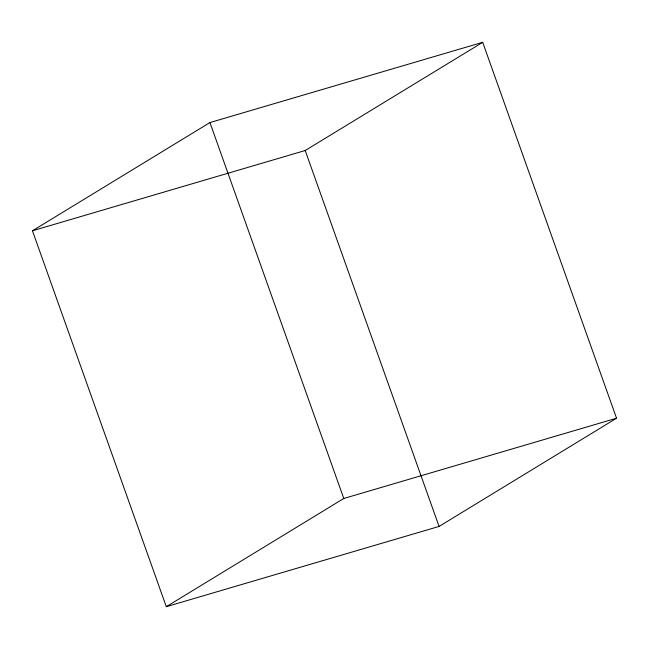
<?xml version="1.0" encoding="UTF-8"?>
<svg xmlns="http://www.w3.org/2000/svg" width="649" height="649" viewBox="0 0 649 649"><rect width="100%" height="100%" fill="white"/><g stroke="black" fill="none" stroke-linecap="round" stroke-linejoin="round"><path stroke-width="0.97" d="M32.45 230.776L209.935 122.564L482.694 42.315L616.55 418.224L439.065 526.436L166.306 606.685L32.45 230.776L305.208 150.519L482.694 42.315M166.306 606.685L343.792 498.481L616.55 418.224M305.208 150.519L439.065 526.436M209.935 122.564L343.792 498.481"/></g></svg>
